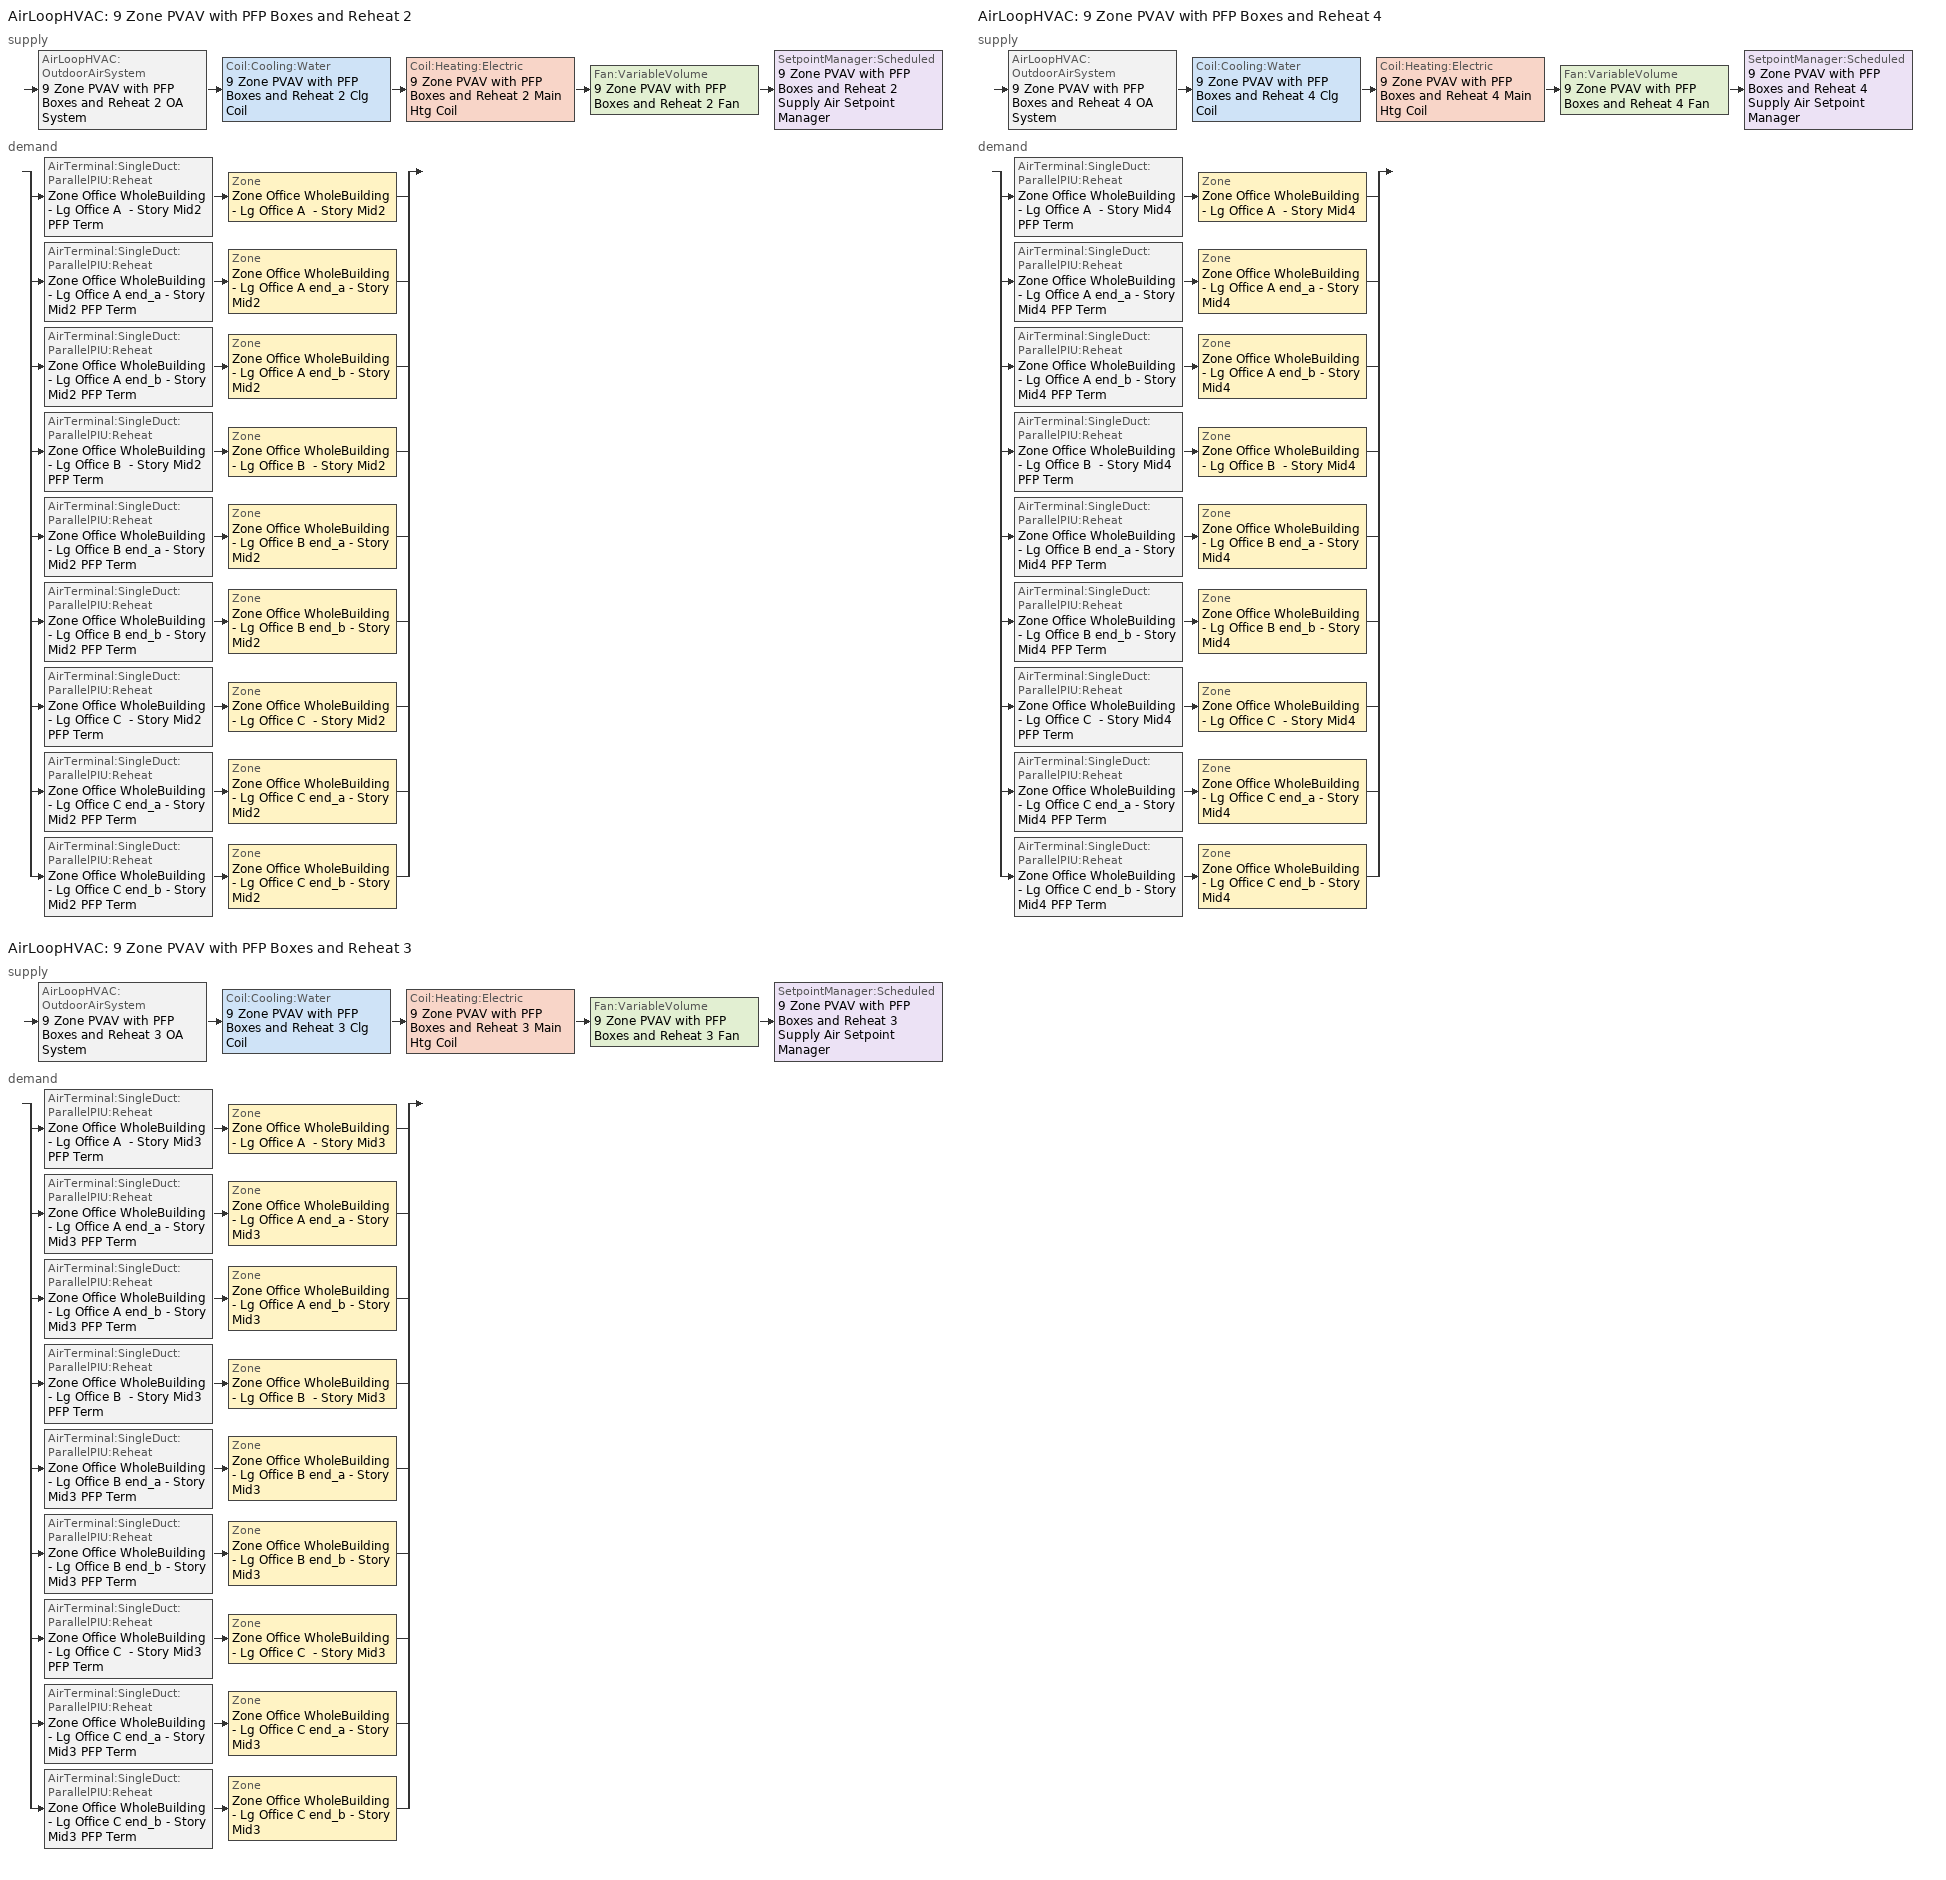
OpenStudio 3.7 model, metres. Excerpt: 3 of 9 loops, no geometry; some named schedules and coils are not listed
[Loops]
AirLoopHVAC '9 Zone PVAV with PFP Boxes and Reheat 2'
 supply: AirLoopHVAC:OutdoorAirSystem '9 Zone PVAV with PFP Boxes and Reheat 2 OA System' > Coil:Cooling:Water '9 Zone PVAV with PFP Boxes and Reheat 2 Clg Coil' > Coil:Heating:Electric '9 Zone PVAV with PFP Boxes and Reheat 2 Main Htg Coil' > Fan:VariableVolume '9 Zone PVAV with PFP Boxes and Reheat 2 Fan' > SetpointManager:Scheduled '9 Zone PVAV with PFP Boxes and Reheat 2 Supply Air Setpoint Manager'
 demand: split
  | AirTerminal:SingleDuct:ParallelPIU:Reheat 'Zone Office WholeBuilding - Lg Office A  - Story Mid2 PFP Term' > Zone 'Zone Office WholeBuilding - Lg Office A  - Story Mid2'
  | AirTerminal:SingleDuct:ParallelPIU:Reheat 'Zone Office WholeBuilding - Lg Office A end_a - Story Mid2 PFP Term' > Zone 'Zone Office WholeBuilding - Lg Office A end_a - Story Mid2'
  | AirTerminal:SingleDuct:ParallelPIU:Reheat 'Zone Office WholeBuilding - Lg Office A end_b - Story Mid2 PFP Term' > Zone 'Zone Office WholeBuilding - Lg Office A end_b - Story Mid2'
  | AirTerminal:SingleDuct:ParallelPIU:Reheat 'Zone Office WholeBuilding - Lg Office B  - Story Mid2 PFP Term' > Zone 'Zone Office WholeBuilding - Lg Office B  - Story Mid2'
  | AirTerminal:SingleDuct:ParallelPIU:Reheat 'Zone Office WholeBuilding - Lg Office B end_a - Story Mid2 PFP Term' > Zone 'Zone Office WholeBuilding - Lg Office B end_a - Story Mid2'
  | AirTerminal:SingleDuct:ParallelPIU:Reheat 'Zone Office WholeBuilding - Lg Office B end_b - Story Mid2 PFP Term' > Zone 'Zone Office WholeBuilding - Lg Office B end_b - Story Mid2'
  | AirTerminal:SingleDuct:ParallelPIU:Reheat 'Zone Office WholeBuilding - Lg Office C  - Story Mid2 PFP Term' > Zone 'Zone Office WholeBuilding - Lg Office C  - Story Mid2'
  | AirTerminal:SingleDuct:ParallelPIU:Reheat 'Zone Office WholeBuilding - Lg Office C end_a - Story Mid2 PFP Term' > Zone 'Zone Office WholeBuilding - Lg Office C end_a - Story Mid2'
  | AirTerminal:SingleDuct:ParallelPIU:Reheat 'Zone Office WholeBuilding - Lg Office C end_b - Story Mid2 PFP Term' > Zone 'Zone Office WholeBuilding - Lg Office C end_b - Story Mid2'
AirLoopHVAC '9 Zone PVAV with PFP Boxes and Reheat 3'
 supply: AirLoopHVAC:OutdoorAirSystem '9 Zone PVAV with PFP Boxes and Reheat 3 OA System' > Coil:Cooling:Water '9 Zone PVAV with PFP Boxes and Reheat 3 Clg Coil' > Coil:Heating:Electric '9 Zone PVAV with PFP Boxes and Reheat 3 Main Htg Coil' > Fan:VariableVolume '9 Zone PVAV with PFP Boxes and Reheat 3 Fan' > SetpointManager:Scheduled '9 Zone PVAV with PFP Boxes and Reheat 3 Supply Air Setpoint Manager'
 demand: split
  | AirTerminal:SingleDuct:ParallelPIU:Reheat 'Zone Office WholeBuilding - Lg Office A  - Story Mid3 PFP Term' > Zone 'Zone Office WholeBuilding - Lg Office A  - Story Mid3'
  | AirTerminal:SingleDuct:ParallelPIU:Reheat 'Zone Office WholeBuilding - Lg Office A end_a - Story Mid3 PFP Term' > Zone 'Zone Office WholeBuilding - Lg Office A end_a - Story Mid3'
  | AirTerminal:SingleDuct:ParallelPIU:Reheat 'Zone Office WholeBuilding - Lg Office A end_b - Story Mid3 PFP Term' > Zone 'Zone Office WholeBuilding - Lg Office A end_b - Story Mid3'
  | AirTerminal:SingleDuct:ParallelPIU:Reheat 'Zone Office WholeBuilding - Lg Office B  - Story Mid3 PFP Term' > Zone 'Zone Office WholeBuilding - Lg Office B  - Story Mid3'
  | AirTerminal:SingleDuct:ParallelPIU:Reheat 'Zone Office WholeBuilding - Lg Office B end_a - Story Mid3 PFP Term' > Zone 'Zone Office WholeBuilding - Lg Office B end_a - Story Mid3'
  | AirTerminal:SingleDuct:ParallelPIU:Reheat 'Zone Office WholeBuilding - Lg Office B end_b - Story Mid3 PFP Term' > Zone 'Zone Office WholeBuilding - Lg Office B end_b - Story Mid3'
  | AirTerminal:SingleDuct:ParallelPIU:Reheat 'Zone Office WholeBuilding - Lg Office C  - Story Mid3 PFP Term' > Zone 'Zone Office WholeBuilding - Lg Office C  - Story Mid3'
  | AirTerminal:SingleDuct:ParallelPIU:Reheat 'Zone Office WholeBuilding - Lg Office C end_a - Story Mid3 PFP Term' > Zone 'Zone Office WholeBuilding - Lg Office C end_a - Story Mid3'
  | AirTerminal:SingleDuct:ParallelPIU:Reheat 'Zone Office WholeBuilding - Lg Office C end_b - Story Mid3 PFP Term' > Zone 'Zone Office WholeBuilding - Lg Office C end_b - Story Mid3'
AirLoopHVAC '9 Zone PVAV with PFP Boxes and Reheat 4'
 supply: AirLoopHVAC:OutdoorAirSystem '9 Zone PVAV with PFP Boxes and Reheat 4 OA System' > Coil:Cooling:Water '9 Zone PVAV with PFP Boxes and Reheat 4 Clg Coil' > Coil:Heating:Electric '9 Zone PVAV with PFP Boxes and Reheat 4 Main Htg Coil' > Fan:VariableVolume '9 Zone PVAV with PFP Boxes and Reheat 4 Fan' > SetpointManager:Scheduled '9 Zone PVAV with PFP Boxes and Reheat 4 Supply Air Setpoint Manager'
 demand: split
  | AirTerminal:SingleDuct:ParallelPIU:Reheat 'Zone Office WholeBuilding - Lg Office A  - Story Mid4 PFP Term' > Zone 'Zone Office WholeBuilding - Lg Office A  - Story Mid4'
  | AirTerminal:SingleDuct:ParallelPIU:Reheat 'Zone Office WholeBuilding - Lg Office A end_a - Story Mid4 PFP Term' > Zone 'Zone Office WholeBuilding - Lg Office A end_a - Story Mid4'
  | AirTerminal:SingleDuct:ParallelPIU:Reheat 'Zone Office WholeBuilding - Lg Office A end_b - Story Mid4 PFP Term' > Zone 'Zone Office WholeBuilding - Lg Office A end_b - Story Mid4'
  | AirTerminal:SingleDuct:ParallelPIU:Reheat 'Zone Office WholeBuilding - Lg Office B  - Story Mid4 PFP Term' > Zone 'Zone Office WholeBuilding - Lg Office B  - Story Mid4'
  | AirTerminal:SingleDuct:ParallelPIU:Reheat 'Zone Office WholeBuilding - Lg Office B end_a - Story Mid4 PFP Term' > Zone 'Zone Office WholeBuilding - Lg Office B end_a - Story Mid4'
  | AirTerminal:SingleDuct:ParallelPIU:Reheat 'Zone Office WholeBuilding - Lg Office B end_b - Story Mid4 PFP Term' > Zone 'Zone Office WholeBuilding - Lg Office B end_b - Story Mid4'
  | AirTerminal:SingleDuct:ParallelPIU:Reheat 'Zone Office WholeBuilding - Lg Office C  - Story Mid4 PFP Term' > Zone 'Zone Office WholeBuilding - Lg Office C  - Story Mid4'
  | AirTerminal:SingleDuct:ParallelPIU:Reheat 'Zone Office WholeBuilding - Lg Office C end_a - Story Mid4 PFP Term' > Zone 'Zone Office WholeBuilding - Lg Office C end_a - Story Mid4'
  | AirTerminal:SingleDuct:ParallelPIU:Reheat 'Zone Office WholeBuilding - Lg Office C end_b - Story Mid4 PFP Term' > Zone 'Zone Office WholeBuilding - Lg Office C end_b - Story Mid4'
[Sizing:Zone] Zone Cooling Design Supply Air Temperature Input Method=SupplyAirTemperature; Zone Cooling Design Supply Air Temperature {C}=12.7778; Zone Cooling Design Supply Air Temperature Difference {deltaC}=11.11; Zone Heating Design Supply Air Temperature Input Method=SupplyAirTemperature; Zone Heating Design Supply Air Temperature {C}=40; Zone Heating Design Supply Air Temperature Difference {deltaC}=11.11; Zone Cooling Design Supply Air Humidity Ratio {kg-H2O/kg-air}=0.0085; Zone Heating Design Supply Air Humidity Ratio {kg-H2O/kg-air}=0.008; Cooling Design Air Flow Method=DesignDay; Heating Design Air Flow Method=DesignDay; Account for Dedicated Outdoor Air System=No; Dedicated Outdoor Air System Control Strategy=NeutralSupplyAir; Dedicated Outdoor Air Low Setpoint Temperature for Design {C}=autosize; Dedicated Outdoor Air High Setpoint Temperature for Design {C}=autosize; Zone Load Sizing Method=Sensible Load Only No Latent Load; Zone Latent Cooling Design Supply Air Humidity Ratio Input Method=HumidityRatioDifference; Zone Cooling Design Supply Air Humidity Ratio Difference {kgWater/kgDryAir}=0.005; Zone Latent Heating Design Supply Air Humidity Ratio Input Method=HumidityRatioDifference; Zone Humidification Design Supply Air Humidity Ratio Difference {kgWater/kgDryAir}=0.005
Zone Office WholeBuilding - Lg Office A end_a - Story Mid2; Zone Office WholeBuilding - Lg Office B end_a - Story Mid2; Zone Office WholeBuilding - Lg Office C end_a - Story Mid2; Zone Office WholeBuilding - Lg Office A  - Story Mid2; Zone Office WholeBuilding - Lg Office B  - Story Mid2; Zone Office WholeBuilding - Lg Office C  - Story Mid2; Zone Office WholeBuilding - Lg Office A end_b - Story Mid2; Zone Office WholeBuilding - Lg Office B end_b - Story Mid2; Zone Office WholeBuilding - Lg Office C end_b - Story Mid2; Zone Office WholeBuilding - Lg Office A end_a - Story Mid3; Zone Office WholeBuilding - Lg Office B end_a - Story Mid3; Zone Office WholeBuilding - Lg Office C end_a - Story Mid3; Zone Office WholeBuilding - Lg Office A  - Story Mid3; Zone Office WholeBuilding - Lg Office B  - Story Mid3; Zone Office WholeBuilding - Lg Office C  - Story Mid3; Zone Office WholeBuilding - Lg Office A end_b - Story Mid3; Zone Office WholeBuilding - Lg Office B end_b - Story Mid3; Zone Office WholeBuilding - Lg Office C end_b - Story Mid3; Zone Office WholeBuilding - Lg Office A end_a - Story Mid4; Zone Office WholeBuilding - Lg Office B end_a - Story Mid4; Zone Office WholeBuilding - Lg Office C end_a - Story Mid4; Zone Office WholeBuilding - Lg Office A  - Story Mid4; Zone Office WholeBuilding - Lg Office B  - Story Mid4; Zone Office WholeBuilding - Lg Office C  - Story Mid4; Zone Office WholeBuilding - Lg Office A end_b - Story Mid4; Zone Office WholeBuilding - Lg Office B end_b - Story Mid4; Zone Office WholeBuilding - Lg Office C end_b - Story Mid4
[Zone equipment]
Zone Office WholeBuilding - Lg Office A end_a - Story Mid2: Zone Office WholeBuilding - Lg Office A end_a - Story Mid2 PFP Term
Zone Office WholeBuilding - Lg Office B end_a - Story Mid2: Zone Office WholeBuilding - Lg Office B end_a - Story Mid2 PFP Term
Zone Office WholeBuilding - Lg Office C end_a - Story Mid2: Zone Office WholeBuilding - Lg Office C end_a - Story Mid2 PFP Term
Zone Office WholeBuilding - Lg Office A  - Story Mid2: Zone Office WholeBuilding - Lg Office A  - Story Mid2 PFP Term
Zone Office WholeBuilding - Lg Office B  - Story Mid2: Zone Office WholeBuilding - Lg Office B  - Story Mid2 PFP Term
Zone Office WholeBuilding - Lg Office C  - Story Mid2: Zone Office WholeBuilding - Lg Office C  - Story Mid2 PFP Term
Zone Office WholeBuilding - Lg Office A end_b - Story Mid2: Zone Office WholeBuilding - Lg Office A end_b - Story Mid2 PFP Term
Zone Office WholeBuilding - Lg Office B end_b - Story Mid2: Zone Office WholeBuilding - Lg Office B end_b - Story Mid2 PFP Term
Zone Office WholeBuilding - Lg Office C end_b - Story Mid2: Zone Office WholeBuilding - Lg Office C end_b - Story Mid2 PFP Term
Zone Office WholeBuilding - Lg Office A end_a - Story Mid3: Zone Office WholeBuilding - Lg Office A end_a - Story Mid3 PFP Term
Zone Office WholeBuilding - Lg Office B end_a - Story Mid3: Zone Office WholeBuilding - Lg Office B end_a - Story Mid3 PFP Term
Zone Office WholeBuilding - Lg Office C end_a - Story Mid3: Zone Office WholeBuilding - Lg Office C end_a - Story Mid3 PFP Term
Zone Office WholeBuilding - Lg Office A  - Story Mid3: Zone Office WholeBuilding - Lg Office A  - Story Mid3 PFP Term
Zone Office WholeBuilding - Lg Office B  - Story Mid3: Zone Office WholeBuilding - Lg Office B  - Story Mid3 PFP Term
Zone Office WholeBuilding - Lg Office C  - Story Mid3: Zone Office WholeBuilding - Lg Office C  - Story Mid3 PFP Term
Zone Office WholeBuilding - Lg Office A end_b - Story Mid3: Zone Office WholeBuilding - Lg Office A end_b - Story Mid3 PFP Term
Zone Office WholeBuilding - Lg Office B end_b - Story Mid3: Zone Office WholeBuilding - Lg Office B end_b - Story Mid3 PFP Term
Zone Office WholeBuilding - Lg Office C end_b - Story Mid3: Zone Office WholeBuilding - Lg Office C end_b - Story Mid3 PFP Term
Zone Office WholeBuilding - Lg Office A end_a - Story Mid4: Zone Office WholeBuilding - Lg Office A end_a - Story Mid4 PFP Term
Zone Office WholeBuilding - Lg Office B end_a - Story Mid4: Zone Office WholeBuilding - Lg Office B end_a - Story Mid4 PFP Term
Zone Office WholeBuilding - Lg Office C end_a - Story Mid4: Zone Office WholeBuilding - Lg Office C end_a - Story Mid4 PFP Term
Zone Office WholeBuilding - Lg Office A  - Story Mid4: Zone Office WholeBuilding - Lg Office A  - Story Mid4 PFP Term
Zone Office WholeBuilding - Lg Office B  - Story Mid4: Zone Office WholeBuilding - Lg Office B  - Story Mid4 PFP Term
Zone Office WholeBuilding - Lg Office C  - Story Mid4: Zone Office WholeBuilding - Lg Office C  - Story Mid4 PFP Term
Zone Office WholeBuilding - Lg Office A end_b - Story Mid4: Zone Office WholeBuilding - Lg Office A end_b - Story Mid4 PFP Term
Zone Office WholeBuilding - Lg Office B end_b - Story Mid4: Zone Office WholeBuilding - Lg Office B end_b - Story Mid4 PFP Term
Zone Office WholeBuilding - Lg Office C end_b - Story Mid4: Zone Office WholeBuilding - Lg Office C end_b - Story Mid4 PFP Term
[SetpointManager:Scheduled] Control Variable=Temperature; Schedule=Supply Air Temp - 55.0F
Name | Setpoint Node or NodeList
9 Zone PVAV with PFP Boxes and Reheat 2 Supply Air Setpoint Manager | 9 Zone PVAV with PFP Boxes and Reheat 2 Supply Outlet Node
9 Zone PVAV with PFP Boxes and Reheat 3 Supply Air Setpoint Manager | 9 Zone PVAV with PFP Boxes and Reheat 3 Supply Outlet Node
9 Zone PVAV with PFP Boxes and Reheat 4 Supply Air Setpoint Manager | 9 Zone PVAV with PFP Boxes and Reheat 4 Supply Outlet Node
[AirLoopHVAC] Design Return Air Flow Fraction of Supply Air Flow=1
Name | Availability Schedule | Design Supply Air Flow Rate {m3/s}
9 Zone PVAV with PFP Boxes and Reheat 2 | 9 Zone PVAV with PFP Boxes and Reheat 2_constant_night_fan_schedule | 12.3377
9 Zone PVAV with PFP Boxes and Reheat 3 | 9 Zone PVAV with PFP Boxes and Reheat 3_constant_night_fan_schedule | 12.3623
9 Zone PVAV with PFP Boxes and Reheat 4 | 9 Zone PVAV with PFP Boxes and Reheat 4_constant_night_fan_schedule | 12.3852
[Sizing:System] Type of Load to Size On=Sensible; Central Heating Maximum System Air Flow Ratio=0.3; Preheat Design Temperature {C}=7.22222; Preheat Design Humidity Ratio {kg-H2O/kg-Air}=0.008; Precool Design Temperature {C}=12.7778; Precool Design Humidity Ratio {kg-H2O/kg-Air}=0.008; Central Cooling Design Supply Air Temperature {C}=12.7778; Central Heating Design Supply Air Temperature {C}=12.7778; Sizing Option=Coincident; 100% Outdoor Air in Cooling=No; 100% Outdoor Air in Heating=No; Central Cooling Design Supply Air Humidity Ratio {kg-H2O/kg-Air}=0.0085; Central Heating Design Supply Air Humidity Ratio {kg-H2O/kg-Air}=0.008; Cooling Design Air Flow Method=DesignDay; Heating Design Air Flow Method=DesignDay; System Outdoor Air Method=ZoneSum; Zone Maximum Outdoor Air Fraction=1; Cooling Supply Air Flow Rate Per Floor Area {m3/s-m2}=0.00996765; Cooling Fraction of Autosized Cooling Supply Air Flow Rate=1; Cooling Supply Air Flow Rate Per Unit Cooling Capacity {m3/s-W}=3.94755e-05; Heating Supply Air Flow Rate Per Floor Area {m3/s-m2}=0.00996765; Heating Fraction of Autosized Heating Supply Air Flow Rate=1; Heating Fraction of Autosized Cooling Supply Air Flow Rate=1; Heating Supply Air Flow Rate Per Unit Heating Capacity {m3/s-W}=3.15882e-05; Cooling Design Capacity Method=CoolingDesignCapacity; Cooling Design Capacity Per Floor Area {W/m2}=234.7; Fraction of Autosized Cooling Design Capacity=1; Heating Design Capacity Method=HeatingDesignCapacity; Heating Design Capacity Per Floor Area {W/m2}=157; Fraction of Autosized Heating Design Capacity=1; Central Cooling Capacity Control Method=OnOff; Occupant Diversity=1
Name | Design Outdoor Air Flow Rate {m3/s} | Cooling Design Capacity {W} | Heating Design Capacity {W}
9 Zone PVAV with PFP Boxes and Reheat 2 | 12.3377 | 191017.7 | 66525.98
9 Zone PVAV with PFP Boxes and Reheat 3 | 12.3623 | 191366 | 66478.45
9 Zone PVAV with PFP Boxes and Reheat 4 | 12.3852 | 191683 | 66426.16
[Fan:VariableVolume] Availability Schedule=Always On Discrete; Fan Total Efficiency=0.6045; Pressure Rise {Pa}=1389.92; Fan Power Minimum Flow Rate Input Method=Fraction; Fan Power Minimum Flow Fraction=0.25; Fan Power Minimum Air Flow Rate {m3/s}=0; Motor Efficiency=0.93; Motor In Airstream Fraction=1; Fan Power Coefficient 1=0.04076; Fan Power Coefficient 2=0.0881; Fan Power Coefficient 3=-0.0729; Fan Power Coefficient 4=0.9437; Fan Power Coefficient 5=0
Name | Maximum Flow Rate {m3/s}
9 Zone PVAV with PFP Boxes and Reheat 2 Fan | 12.3377
9 Zone PVAV with PFP Boxes and Reheat 3 Fan | 12.3623
9 Zone PVAV with PFP Boxes and Reheat 4 Fan | 12.3852
[Coil:Heating:Electric] Availability Schedule=Always On Discrete; Efficiency=1
Name | Nominal Capacity {W}
9 Zone PVAV with PFP Boxes and Reheat 2 Main Htg Coil | 65358.4
Zone Office WholeBuilding - Lg Office A  - Story Mid2 Electric Reheat Coil | 56115.2
Zone Office WholeBuilding - Lg Office A end_a - Story Mid2 Electric Reheat Coil | 4040.68
Zone Office WholeBuilding - Lg Office A end_b - Story Mid2 Electric Reheat Coil | 3583.21
Zone Office WholeBuilding - Lg Office B  - Story Mid2 Electric Reheat Coil | 245626
Zone Office WholeBuilding - Lg Office B end_a - Story Mid2 Electric Reheat Coil | 27382
Zone Office WholeBuilding - Lg Office B end_b - Story Mid2 Electric Reheat Coil | 24858.8
Zone Office WholeBuilding - Lg Office C  - Story Mid2 Electric Reheat Coil | 37830.9
Zone Office WholeBuilding - Lg Office C end_a - Story Mid2 Electric Reheat Coil | 3629.37
Zone Office WholeBuilding - Lg Office C end_b - Story Mid2 Electric Reheat Coil | 3171.41
9 Zone PVAV with PFP Boxes and Reheat 3 Main Htg Coil | 65275.4
Zone Office WholeBuilding - Lg Office A  - Story Mid3 Electric Reheat Coil | 55981.3
Zone Office WholeBuilding - Lg Office A end_a - Story Mid3 Electric Reheat Coil | 4038.34
Zone Office WholeBuilding - Lg Office A end_b - Story Mid3 Electric Reheat Coil | 3586.38
Zone Office WholeBuilding - Lg Office B  - Story Mid3 Electric Reheat Coil | 245619
Zone Office WholeBuilding - Lg Office B end_a - Story Mid3 Electric Reheat Coil | 27374
Zone Office WholeBuilding - Lg Office B end_b - Story Mid3 Electric Reheat Coil | 24876.9
Zone Office WholeBuilding - Lg Office C  - Story Mid3 Electric Reheat Coil | 38083.7
Zone Office WholeBuilding - Lg Office C end_a - Story Mid3 Electric Reheat Coil | 3638.33
Zone Office WholeBuilding - Lg Office C end_b - Story Mid3 Electric Reheat Coil | 3184.64
9 Zone PVAV with PFP Boxes and Reheat 4 Main Htg Coil | 65200.8
Zone Office WholeBuilding - Lg Office A  - Story Mid4 Electric Reheat Coil | 55883.6
Zone Office WholeBuilding - Lg Office A end_a - Story Mid4 Electric Reheat Coil | 4037.94
Zone Office WholeBuilding - Lg Office A end_b - Story Mid4 Electric Reheat Coil | 3590.58
Zone Office WholeBuilding - Lg Office B  - Story Mid4 Electric Reheat Coil | 245612
Zone Office WholeBuilding - Lg Office B end_a - Story Mid4 Electric Reheat Coil | 27375.6
Zone Office WholeBuilding - Lg Office B end_b - Story Mid4 Electric Reheat Coil | 24898.6
Zone Office WholeBuilding - Lg Office C  - Story Mid4 Electric Reheat Coil | 38307.4
Zone Office WholeBuilding - Lg Office C end_a - Story Mid4 Electric Reheat Coil | 3647.26
Zone Office WholeBuilding - Lg Office C end_b - Story Mid4 Electric Reheat Coil | 3196.94
[Controller:OutdoorAir] Economizer Control Type=NoEconomizer; Economizer Control Action Type=ModulateFlow; Economizer Maximum Limit Dry-Bulb Temperature {C}=12.7778; Economizer Maximum Limit Enthalpy {J/kg}=64000; Lockout Type=LockoutWithHeating; Minimum Limit Type=FixedMinimum; High Humidity Control=No; Heat Recovery Bypass Control Type=BypassWhenWithinEconomizerLimits; Economizer Operation Staging=InterlockedWithMechanicalCooling
Name | Minimum Outdoor Air Flow Rate {m3/s} | Maximum Outdoor Air Flow Rate {m3/s} | Minimum Outdoor Air Schedule | Controller Mechanical Ventilation
9 Zone PVAV with PFP Boxes and Reheat 2 OA Controller | 2.83431 | 12.3377 | 9 Zone PVAV with PFP Boxes and Reheat 2_night_ventcycle_schedule | 9 Zone PVAV with PFP Boxes and Reheat 2 Vent Controller
9 Zone PVAV with PFP Boxes and Reheat 3 OA Controller | 2.83558 | 12.3623 | 9 Zone PVAV with PFP Boxes and Reheat 3_night_ventcycle_schedule | 9 Zone PVAV with PFP Boxes and Reheat 3 Vent Controller
9 Zone PVAV with PFP Boxes and Reheat 4 OA Controller | 2.83663 | 12.3852 | 9 Zone PVAV with PFP Boxes and Reheat 4_night_ventcycle_schedule | 9 Zone PVAV with PFP Boxes and Reheat 4 Vent Controller
[Controller:MechanicalVentilation] Availability Schedule=Always On Discrete; System Outdoor Air Method=ZoneSum
9 Zone PVAV with PFP Boxes and Reheat 2 Vent Controller; 9 Zone PVAV with PFP Boxes and Reheat 3 Vent Controller; 9 Zone PVAV with PFP Boxes and Reheat 4 Vent Controller
[AirLoopHVAC:OutdoorAirSystem]
Name | Controller
9 Zone PVAV with PFP Boxes and Reheat 2 OA System | 9 Zone PVAV with PFP Boxes and Reheat 2 OA Controller
9 Zone PVAV with PFP Boxes and Reheat 3 OA System | 9 Zone PVAV with PFP Boxes and Reheat 3 OA Controller
9 Zone PVAV with PFP Boxes and Reheat 4 OA System | 9 Zone PVAV with PFP Boxes and Reheat 4 OA Controller
[Fan:ConstantVolume] Fan Total Efficiency=0.4675; Pressure Rise {Pa}=0; Motor Efficiency=0.85; Motor In Airstream Fraction=1
Name | Availability Schedule | Maximum Flow Rate {m3/s}
Zone Office WholeBuilding - Lg Office A  - Story Mid2 PFP Term Fan | 9 Zone PVAV with PFP Boxes and Reheat 2_constant_night_fan_schedule | 2.16592
Zone Office WholeBuilding - Lg Office A end_a - Story Mid2 PFP Term Fan | 9 Zone PVAV with PFP Boxes and Reheat 2_constant_night_fan_schedule | 0.163946
Zone Office WholeBuilding - Lg Office A end_b - Story Mid2 PFP Term Fan | 9 Zone PVAV with PFP Boxes and Reheat 2_constant_night_fan_schedule | 0.143575
Zone Office WholeBuilding - Lg Office B  - Story Mid2 PFP Term Fan | 9 Zone PVAV with PFP Boxes and Reheat 2_constant_night_fan_schedule | 7.68691
Zone Office WholeBuilding - Lg Office B end_a - Story Mid2 PFP Term Fan | 9 Zone PVAV with PFP Boxes and Reheat 2_constant_night_fan_schedule | 1.06909
Zone Office WholeBuilding - Lg Office B end_b - Story Mid2 PFP Term Fan | 9 Zone PVAV with PFP Boxes and Reheat 2_constant_night_fan_schedule | 0.956483
Zone Office WholeBuilding - Lg Office C  - Story Mid2 PFP Term Fan | 9 Zone PVAV with PFP Boxes and Reheat 2_constant_night_fan_schedule | 1.34738
Zone Office WholeBuilding - Lg Office C end_a - Story Mid2 PFP Term Fan | 9 Zone PVAV with PFP Boxes and Reheat 2_constant_night_fan_schedule | 0.145631
Zone Office WholeBuilding - Lg Office C end_b - Story Mid2 PFP Term Fan | 9 Zone PVAV with PFP Boxes and Reheat 2_constant_night_fan_schedule | 0.125226
Zone Office WholeBuilding - Lg Office A  - Story Mid3 PFP Term Fan | 9 Zone PVAV with PFP Boxes and Reheat 3_constant_night_fan_schedule | 2.15992
Zone Office WholeBuilding - Lg Office A end_a - Story Mid3 PFP Term Fan | 9 Zone PVAV with PFP Boxes and Reheat 3_constant_night_fan_schedule | 0.16384
Zone Office WholeBuilding - Lg Office A end_b - Story Mid3 PFP Term Fan | 9 Zone PVAV with PFP Boxes and Reheat 3_constant_night_fan_schedule | 0.143714
Zone Office WholeBuilding - Lg Office B  - Story Mid3 PFP Term Fan | 9 Zone PVAV with PFP Boxes and Reheat 3_constant_night_fan_schedule | 7.68659
Zone Office WholeBuilding - Lg Office B end_a - Story Mid3 PFP Term Fan | 9 Zone PVAV with PFP Boxes and Reheat 3_constant_night_fan_schedule | 1.06873
Zone Office WholeBuilding - Lg Office B end_b - Story Mid3 PFP Term Fan | 9 Zone PVAV with PFP Boxes and Reheat 3_constant_night_fan_schedule | 0.957285
Zone Office WholeBuilding - Lg Office C  - Story Mid3 PFP Term Fan | 9 Zone PVAV with PFP Boxes and Reheat 3_constant_night_fan_schedule | 1.35873
Zone Office WholeBuilding - Lg Office C end_a - Story Mid3 PFP Term Fan | 9 Zone PVAV with PFP Boxes and Reheat 3_constant_night_fan_schedule | 0.146028
Zone Office WholeBuilding - Lg Office C end_b - Story Mid3 PFP Term Fan | 9 Zone PVAV with PFP Boxes and Reheat 3_constant_night_fan_schedule | 0.125814
Zone Office WholeBuilding - Lg Office A  - Story Mid4 PFP Term Fan | 9 Zone PVAV with PFP Boxes and Reheat 4_constant_night_fan_schedule | 2.15555
Zone Office WholeBuilding - Lg Office A end_a - Story Mid4 PFP Term Fan | 9 Zone PVAV with PFP Boxes and Reheat 4_constant_night_fan_schedule | 0.16382
Zone Office WholeBuilding - Lg Office A end_b - Story Mid4 PFP Term Fan | 9 Zone PVAV with PFP Boxes and Reheat 4_constant_night_fan_schedule | 0.1439
Zone Office WholeBuilding - Lg Office B  - Story Mid4 PFP Term Fan | 9 Zone PVAV with PFP Boxes and Reheat 4_constant_night_fan_schedule | 7.68624
Zone Office WholeBuilding - Lg Office B end_a - Story Mid4 PFP Term Fan | 9 Zone PVAV with PFP Boxes and Reheat 4_constant_night_fan_schedule | 1.06879
Zone Office WholeBuilding - Lg Office B end_b - Story Mid4 PFP Term Fan | 9 Zone PVAV with PFP Boxes and Reheat 4_constant_night_fan_schedule | 0.958247
Zone Office WholeBuilding - Lg Office C  - Story Mid4 PFP Term Fan | 9 Zone PVAV with PFP Boxes and Reheat 4_constant_night_fan_schedule | 1.36878
Zone Office WholeBuilding - Lg Office C end_a - Story Mid4 PFP Term Fan | 9 Zone PVAV with PFP Boxes and Reheat 4_constant_night_fan_schedule | 0.146424
Zone Office WholeBuilding - Lg Office C end_b - Story Mid4 PFP Term Fan | 9 Zone PVAV with PFP Boxes and Reheat 4_constant_night_fan_schedule | 0.12636
[AirTerminal:SingleDuct:ParallelPIU:Reheat] Availability Schedule=Always On Discrete; Maximum Hot Water or Steam Flow Rate {m3/s}=Autosize; Minimum Hot Water or Steam Flow Rate {m3/s}=0; Convergence Tolerance=0.001
Name | Maximum Primary Air Flow Rate {m3/s} | Maximum Secondary Air Flow Rate {m3/s} | Minimum Primary Air Flow Fraction | Fan On Flow Fraction | Fan | Reheat Coil
Zone Office WholeBuilding - Lg Office A  - Story Mid2 PFP Term | 2.16592 | 2.16592 | 0.101834 | 0.101834 | Zone Office WholeBuilding - Lg Office A  - Story Mid2 PFP Term Fan | Zone Office WholeBuilding - Lg Office A  - Story Mid2 Electric Reheat Coil
Zone Office WholeBuilding - Lg Office A end_a - Story Mid2 PFP Term | 0.163946 | 0.163946 | 0.0647701 | 0.0647701 | Zone Office WholeBuilding - Lg Office A end_a - Story Mid2 PFP Term Fan | Zone Office WholeBuilding - Lg Office A end_a - Story Mid2 Electric Reheat Coil
Zone Office WholeBuilding - Lg Office A end_b - Story Mid2 PFP Term | 0.143575 | 0.143575 | 0.0739599 | 0.0739599 | Zone Office WholeBuilding - Lg Office A end_b - Story Mid2 PFP Term Fan | Zone Office WholeBuilding - Lg Office A end_b - Story Mid2 Electric Reheat Coil
Zone Office WholeBuilding - Lg Office B  - Story Mid2 PFP Term | 7.68691 | 7.68691 | 0.269302 | 0.269302 | Zone Office WholeBuilding - Lg Office B  - Story Mid2 PFP Term Fan | Zone Office WholeBuilding - Lg Office B  - Story Mid2 Electric Reheat Coil
Zone Office WholeBuilding - Lg Office B end_a - Story Mid2 PFP Term | 1.06909 | 1.06909 | 0.0932218 | 0.0932218 | Zone Office WholeBuilding - Lg Office B end_a - Story Mid2 PFP Term Fan | Zone Office WholeBuilding - Lg Office B end_a - Story Mid2 Electric Reheat Coil
Zone Office WholeBuilding - Lg Office B end_b - Story Mid2 PFP Term | 0.956483 | 0.956483 | 0.104197 | 0.104197 | Zone Office WholeBuilding - Lg Office B end_b - Story Mid2 PFP Term Fan | Zone Office WholeBuilding - Lg Office B end_b - Story Mid2 Electric Reheat Coil
Zone Office WholeBuilding - Lg Office C  - Story Mid2 PFP Term | 1.34738 | 1.34738 | 0.163698 | 0.163698 | Zone Office WholeBuilding - Lg Office C  - Story Mid2 PFP Term Fan | Zone Office WholeBuilding - Lg Office C  - Story Mid2 Electric Reheat Coil
Zone Office WholeBuilding - Lg Office C end_a - Story Mid2 PFP Term | 0.145631 | 0.145631 | 0.0729158 | 0.0729158 | Zone Office WholeBuilding - Lg Office C end_a - Story Mid2 PFP Term Fan | Zone Office WholeBuilding - Lg Office C end_a - Story Mid2 Electric Reheat Coil
Zone Office WholeBuilding - Lg Office C end_b - Story Mid2 PFP Term | 0.125226 | 0.125226 | 0.0847976 | 0.0847976 | Zone Office WholeBuilding - Lg Office C end_b - Story Mid2 PFP Term Fan | Zone Office WholeBuilding - Lg Office C end_b - Story Mid2 Electric Reheat Coil
Zone Office WholeBuilding - Lg Office A  - Story Mid3 PFP Term | 2.15992 | 2.15992 | 0.102116 | 0.102116 | Zone Office WholeBuilding - Lg Office A  - Story Mid3 PFP Term Fan | Zone Office WholeBuilding - Lg Office A  - Story Mid3 Electric Reheat Coil
Zone Office WholeBuilding - Lg Office A end_a - Story Mid3 PFP Term | 0.16384 | 0.16384 | 0.0648122 | 0.0648122 | Zone Office WholeBuilding - Lg Office A end_a - Story Mid3 PFP Term Fan | Zone Office WholeBuilding - Lg Office A end_a - Story Mid3 Electric Reheat Coil
Zone Office WholeBuilding - Lg Office A end_b - Story Mid3 PFP Term | 0.143714 | 0.143714 | 0.0738884 | 0.0738884 | Zone Office WholeBuilding - Lg Office A end_b - Story Mid3 PFP Term Fan | Zone Office WholeBuilding - Lg Office A end_b - Story Mid3 Electric Reheat Coil
Zone Office WholeBuilding - Lg Office B  - Story Mid3 PFP Term | 7.68659 | 7.68659 | 0.269313 | 0.269313 | Zone Office WholeBuilding - Lg Office B  - Story Mid3 PFP Term Fan | Zone Office WholeBuilding - Lg Office B  - Story Mid3 Electric Reheat Coil
Zone Office WholeBuilding - Lg Office B end_a - Story Mid3 PFP Term | 1.06873 | 1.06873 | 0.0932538 | 0.0932538 | Zone Office WholeBuilding - Lg Office B end_a - Story Mid3 PFP Term Fan | Zone Office WholeBuilding - Lg Office B end_a - Story Mid3 Electric Reheat Coil
Zone Office WholeBuilding - Lg Office B end_b - Story Mid3 PFP Term | 0.957285 | 0.957285 | 0.10411 | 0.10411 | Zone Office WholeBuilding - Lg Office B end_b - Story Mid3 PFP Term Fan | Zone Office WholeBuilding - Lg Office B end_b - Story Mid3 Electric Reheat Coil
Zone Office WholeBuilding - Lg Office C  - Story Mid3 PFP Term | 1.35873 | 1.35873 | 0.16233 | 0.16233 | Zone Office WholeBuilding - Lg Office C  - Story Mid3 PFP Term Fan | Zone Office WholeBuilding - Lg Office C  - Story Mid3 Electric Reheat Coil
Zone Office WholeBuilding - Lg Office C end_a - Story Mid3 PFP Term | 0.146028 | 0.146028 | 0.0727176 | 0.0727176 | Zone Office WholeBuilding - Lg Office C end_a - Story Mid3 PFP Term Fan | Zone Office WholeBuilding - Lg Office C end_a - Story Mid3 Electric Reheat Coil
Zone Office WholeBuilding - Lg Office C end_b - Story Mid3 PFP Term | 0.125814 | 0.125814 | 0.084401 | 0.084401 | Zone Office WholeBuilding - Lg Office C end_b - Story Mid3 PFP Term Fan | Zone Office WholeBuilding - Lg Office C end_b - Story Mid3 Electric Reheat Coil
Zone Office WholeBuilding - Lg Office A  - Story Mid4 PFP Term | 2.15555 | 2.15555 | 0.102324 | 0.102324 | Zone Office WholeBuilding - Lg Office A  - Story Mid4 PFP Term Fan | Zone Office WholeBuilding - Lg Office A  - Story Mid4 Electric Reheat Coil
Zone Office WholeBuilding - Lg Office A end_a - Story Mid4 PFP Term | 0.16382 | 0.16382 | 0.06482 | 0.06482 | Zone Office WholeBuilding - Lg Office A end_a - Story Mid4 PFP Term Fan | Zone Office WholeBuilding - Lg Office A end_a - Story Mid4 Electric Reheat Coil
Zone Office WholeBuilding - Lg Office A end_b - Story Mid4 PFP Term | 0.1439 | 0.1439 | 0.0737932 | 0.0737932 | Zone Office WholeBuilding - Lg Office A end_b - Story Mid4 PFP Term Fan | Zone Office WholeBuilding - Lg Office A end_b - Story Mid4 Electric Reheat Coil
Zone Office WholeBuilding - Lg Office B  - Story Mid4 PFP Term | 7.68624 | 7.68624 | 0.269325 | 0.269325 | Zone Office WholeBuilding - Lg Office B  - Story Mid4 PFP Term Fan | Zone Office WholeBuilding - Lg Office B  - Story Mid4 Electric Reheat Coil
Zone Office WholeBuilding - Lg Office B end_a - Story Mid4 PFP Term | 1.06879 | 1.06879 | 0.0932482 | 0.0932482 | Zone Office WholeBuilding - Lg Office B end_a - Story Mid4 PFP Term Fan | Zone Office WholeBuilding - Lg Office B end_a - Story Mid4 Electric Reheat Coil
Zone Office WholeBuilding - Lg Office B end_b - Story Mid4 PFP Term | 0.958247 | 0.958247 | 0.104005 | 0.104005 | Zone Office WholeBuilding - Lg Office B end_b - Story Mid4 PFP Term Fan | Zone Office WholeBuilding - Lg Office B end_b - Story Mid4 Electric Reheat Coil
Zone Office WholeBuilding - Lg Office C  - Story Mid4 PFP Term | 1.36878 | 1.36878 | 0.161139 | 0.161139 | Zone Office WholeBuilding - Lg Office C  - Story Mid4 PFP Term Fan | Zone Office WholeBuilding - Lg Office C  - Story Mid4 Electric Reheat Coil
Zone Office WholeBuilding - Lg Office C end_a - Story Mid4 PFP Term | 0.146424 | 0.146424 | 0.0725208 | 0.0725208 | Zone Office WholeBuilding - Lg Office C end_a - Story Mid4 PFP Term Fan | Zone Office WholeBuilding - Lg Office C end_a - Story Mid4 Electric Reheat Coil
Zone Office WholeBuilding - Lg Office C end_b - Story Mid4 PFP Term | 0.12636 | 0.12636 | 0.084036 | 0.084036 | Zone Office WholeBuilding - Lg Office C end_b - Story Mid4 PFP Term Fan | Zone Office WholeBuilding - Lg Office C end_b - Story Mid4 Electric Reheat Coil
[EnergyManagementSystem:Actuator] Actuated Component Type=Schedule:Year; Actuated Component Control Type=Schedule Value
Name | Actuated Component
SYS9ZonePVAVwithPFPBoxesandReheat1ClgSch0; SYS9ZonePVAVwithPFPBoxesandReheat2ClgSch0; SYS9ZonePVAVwithPFPBoxesandReheat3ClgSch0; SYS9ZonePVAVwithPFPBoxesandReheat4ClgSch0; SYS9ZonePVAVwithPFPBoxesandReheat5ClgSch0 | OfficeLarge CLGSETP_SCH_NO_SETBACK
SYS9ZonePVAVwithPFPBoxesandReheat2HtgSch0; SYS9ZonePVAVwithPFPBoxesandReheat3HtgSch0; SYS9ZonePVAVwithPFPBoxesandReheat4HtgSch0; SYS9ZonePVAVwithPFPBoxesandReheat5HtgSch0 | OfficeLarge HTGSETP_SCH_YES_OPTIMUM
[EnergyManagementSystem:Program]
SYS9ZonePVAVwithPFPBoxesandReheatOptimumStartProg0: IF DaylightSavings==0 && DayOfWeek>1 && Hour==5 && OAT<23.9 && OAT>1.7; SET SYS9ZonePVAVwithPFPBoxesandReheatClgSch0 = 29.4; SET SYS9ZonePVAVwithPFPBoxesandReheatHtgSch0 = 15.6; ELSEIF DaylightSavings==0 && DayOfWeek==1 && Hour==7 && OAT<23.9 && OAT>1.7; SET SYS9ZonePVAVwithPFPBoxesandReheatClgSch0 = 29.4; SET SYS9ZonePVAVwithPFPBoxesandReheatHtgSch0 = 15.6; ELSEIF DaylightSavings==1 && DayOfWeek>1 && Hour==4 && OAT<23.9 && OAT>1.7; SET SYS9ZonePVAVwithPFPBoxesandReheatClgSch0 = 29.4; SET SYS9ZonePVAVwithPFPBoxesandReheatHtgSch0 = 15.6; ELSEIF DaylightSavings==1 && DayOfWeek==1 && Hour==6 && OAT<23.9 && OAT>1.7; SET SYS9ZonePVAVwithPFPBoxesandReheatClgSch0 = 29.4; SET SYS9ZonePVAVwithPFPBoxesandReheatHtgSch0 = 15.6; ELSE; SET SYS9ZonePVAVwithPFPBoxesandReheatClgSch0 = NULL; SET SYS9ZonePVAVwithPFPBoxesandReheatHtgSch0 = NULL; ENDIF
SYS9ZonePVAVwithPFPBoxesandReheat1OptimumStartProg0: IF DaylightSavings==0 && DayOfWeek>1 && Hour==5 && OAT_1<23.9 && OAT_1>1.7; SET SYS9ZonePVAVwithPFPBoxesandReheat1ClgSch0 = 29.4; SET SYS9ZonePVAVwithPFPBoxesandReheat1HtgSch0 = 15.6; ELSEIF DaylightSavings==0 && DayOfWeek==1 && Hour==7 && OAT_1<23.9 && OAT_1>1.7; SET SYS9ZonePVAVwithPFPBoxesandReheat1ClgSch0 = 29.4; SET SYS9ZonePVAVwithPFPBoxesandReheat1HtgSch0 = 15.6; ELSEIF DaylightSavings==1 && DayOfWeek>1 && Hour==4 && OAT_1<23.9 && OAT_1>1.7; SET SYS9ZonePVAVwithPFPBoxesandReheat1ClgSch0 = 29.4; SET SYS9ZonePVAVwithPFPBoxesandReheat1HtgSch0 = 15.6; ELSEIF DaylightSavings==1 && DayOfWeek==1 && Hour==6 && OAT_1<23.9 && OAT_1>1.7; SET SYS9ZonePVAVwithPFPBoxesandReheat1ClgSch0 = 29.4; SET SYS9ZonePVAVwithPFPBoxesandReheat1HtgSch0 = 15.6; ELSE; SET SYS9ZonePVAVwithPFPBoxesandReheat1ClgSch0 = NULL; SET SYS9ZonePVAVwithPFPBoxesandReheat1HtgSch0 = NULL; ENDIF
SYS9ZonePVAVwithPFPBoxesandReheat2OptimumStartProg0: IF DaylightSavings==0 && DayOfWeek>1 && Hour==5 && OAT_2<23.9 && OAT_2>1.7; SET SYS9ZonePVAVwithPFPBoxesandReheat2ClgSch0 = 29.4; SET SYS9ZonePVAVwithPFPBoxesandReheat2HtgSch0 = 15.6; ELSEIF DaylightSavings==0 && DayOfWeek==1 && Hour==7 && OAT_2<23.9 && OAT_2>1.7; SET SYS9ZonePVAVwithPFPBoxesandReheat2ClgSch0 = 29.4; SET SYS9ZonePVAVwithPFPBoxesandReheat2HtgSch0 = 15.6; ELSEIF DaylightSavings==1 && DayOfWeek>1 && Hour==4 && OAT_2<23.9 && OAT_2>1.7; SET SYS9ZonePVAVwithPFPBoxesandReheat2ClgSch0 = 29.4; SET SYS9ZonePVAVwithPFPBoxesandReheat2HtgSch0 = 15.6; ELSEIF DaylightSavings==1 && DayOfWeek==1 && Hour==6 && OAT_2<23.9 && OAT_2>1.7; SET SYS9ZonePVAVwithPFPBoxesandReheat2ClgSch0 = 29.4; SET SYS9ZonePVAVwithPFPBoxesandReheat2HtgSch0 = 15.6; ELSE; SET SYS9ZonePVAVwithPFPBoxesandReheat2ClgSch0 = NULL; SET SYS9ZonePVAVwithPFPBoxesandReheat2HtgSch0 = NULL; ENDIF
SYS9ZonePVAVwithPFPBoxesandReheat3OptimumStartProg0: IF DaylightSavings==0 && DayOfWeek>1 && Hour==5 && OAT_3<23.9 && OAT_3>1.7; SET SYS9ZonePVAVwithPFPBoxesandReheat3ClgSch0 = 29.4; SET SYS9ZonePVAVwithPFPBoxesandReheat3HtgSch0 = 15.6; ELSEIF DaylightSavings==0 && DayOfWeek==1 && Hour==7 && OAT_3<23.9 && OAT_3>1.7; SET SYS9ZonePVAVwithPFPBoxesandReheat3ClgSch0 = 29.4; SET SYS9ZonePVAVwithPFPBoxesandReheat3HtgSch0 = 15.6; ELSEIF DaylightSavings==1 && DayOfWeek>1 && Hour==4 && OAT_3<23.9 && OAT_3>1.7; SET SYS9ZonePVAVwithPFPBoxesandReheat3ClgSch0 = 29.4; SET SYS9ZonePVAVwithPFPBoxesandReheat3HtgSch0 = 15.6; ELSEIF DaylightSavings==1 && DayOfWeek==1 && Hour==6 && OAT_3<23.9 && OAT_3>1.7; SET SYS9ZonePVAVwithPFPBoxesandReheat3ClgSch0 = 29.4; SET SYS9ZonePVAVwithPFPBoxesandReheat3HtgSch0 = 15.6; ELSE; SET SYS9ZonePVAVwithPFPBoxesandReheat3ClgSch0 = NULL; SET SYS9ZonePVAVwithPFPBoxesandReheat3HtgSch0 = NULL; ENDIF
SYS9ZonePVAVwithPFPBoxesandReheat4OptimumStartProg0: IF DaylightSavings==0 && DayOfWeek>1 && Hour==5 && OAT_4<23.9 && OAT_4>1.7; SET SYS9ZonePVAVwithPFPBoxesandReheat4ClgSch0 = 29.4; SET SYS9ZonePVAVwithPFPBoxesandReheat4HtgSch0 = 15.6; ELSEIF DaylightSavings==0 && DayOfWeek==1 && Hour==7 && OAT_4<23.9 && OAT_4>1.7; SET SYS9ZonePVAVwithPFPBoxesandReheat4ClgSch0 = 29.4; SET SYS9ZonePVAVwithPFPBoxesandReheat4HtgSch0 = 15.6; ELSEIF DaylightSavings==1 && DayOfWeek>1 && Hour==4 && OAT_4<23.9 && OAT_4>1.7; SET SYS9ZonePVAVwithPFPBoxesandReheat4ClgSch0 = 29.4; SET SYS9ZonePVAVwithPFPBoxesandReheat4HtgSch0 = 15.6; ELSEIF DaylightSavings==1 && DayOfWeek==1 && Hour==6 && OAT_4<23.9 && OAT_4>1.7; SET SYS9ZonePVAVwithPFPBoxesandReheat4ClgSch0 = 29.4; SET SYS9ZonePVAVwithPFPBoxesandReheat4HtgSch0 = 15.6; ELSE; SET SYS9ZonePVAVwithPFPBoxesandReheat4ClgSch0 = NULL; SET SYS9ZonePVAVwithPFPBoxesandReheat4HtgSch0 = NULL; ENDIF
SYS9ZonePVAVwithPFPBoxesandReheat5OptimumStartProg0: IF DaylightSavings==0 && DayOfWeek>1 && Hour==5 && OAT_5<23.9 && OAT_5>1.7; SET SYS9ZonePVAVwithPFPBoxesandReheat5ClgSch0 = 29.4; SET SYS9ZonePVAVwithPFPBoxesandReheat5HtgSch0 = 15.6; ELSEIF DaylightSavings==0 && DayOfWeek==1 && Hour==7 && OAT_5<23.9 && OAT_5>1.7; SET SYS9ZonePVAVwithPFPBoxesandReheat5ClgSch0 = 29.4; SET SYS9ZonePVAVwithPFPBoxesandReheat5HtgSch0 = 15.6; ELSEIF DaylightSavings==1 && DayOfWeek>1 && Hour==4 && OAT_5<23.9 && OAT_5>1.7; SET SYS9ZonePVAVwithPFPBoxesandReheat5ClgSch0 = 29.4; SET SYS9ZonePVAVwithPFPBoxesandReheat5HtgSch0 = 15.6; ELSEIF DaylightSavings==1 && DayOfWeek==1 && Hour==6 && OAT_5<23.9 && OAT_5>1.7; SET SYS9ZonePVAVwithPFPBoxesandReheat5ClgSch0 = 29.4; SET SYS9ZonePVAVwithPFPBoxesandReheat5HtgSch0 = 15.6; ELSE; SET SYS9ZonePVAVwithPFPBoxesandReheat5ClgSch0 = NULL; SET SYS9ZonePVAVwithPFPBoxesandReheat5HtgSch0 = NULL; ENDIF
[EnergyManagementSystem:ProgramCallingManager]
SYS9ZonePVAVwithPFPBoxesandReheatOptimumStartCallingManager0: BeginTimestepBeforePredictor; SYS9ZonePVAVwithPFPBoxesandReheatOptimumStartProg0
SYS9ZonePVAVwithPFPBoxesandReheat1OptimumStartCallingManager0: BeginTimestepBeforePredictor; SYS9ZonePVAVwithPFPBoxesandReheat1OptimumStartProg0
SYS9ZonePVAVwithPFPBoxesandReheat2OptimumStartCallingManager0: BeginTimestepBeforePredictor; SYS9ZonePVAVwithPFPBoxesandReheat2OptimumStartProg0
SYS9ZonePVAVwithPFPBoxesandReheat3OptimumStartCallingManager0: BeginTimestepBeforePredictor; SYS9ZonePVAVwithPFPBoxesandReheat3OptimumStartProg0
SYS9ZonePVAVwithPFPBoxesandReheat4OptimumStartCallingManager0: BeginTimestepBeforePredictor; SYS9ZonePVAVwithPFPBoxesandReheat4OptimumStartProg0
SYS9ZonePVAVwithPFPBoxesandReheat5OptimumStartCallingManager0: BeginTimestepBeforePredictor; SYS9ZonePVAVwithPFPBoxesandReheat5OptimumStartProg0
[Schedule:Ruleset]
Name | Default Day Schedule | Summer Design Day Schedule | Winter Design Day Schedule
OfficeLarge CLGSETP_SCH_NO_SETBACK | OfficeLarge CLGSETP_SCH_NO_SETBACK Default | Schedule Day 14 | Schedule Day 15
Supply Air Temp - 55.0F | Supply Air Temp - 55.0F Default
[Schedule:Day]
Supply Air Temp - 55.0F Default; autogen Supply Air Temp - 55.0F 0_day_sch; autogen Supply Air Temp - 55.0F 1_day_sch: Yes, 24, 0, 12.7778
[Schedule:Rule] Schedule Ruleset=Supply Air Temp - 55.0F; Apply Sunday=Yes; Apply Monday=Yes; Apply Tuesday=Yes; Apply Wednesday=Yes; Apply Thursday=Yes; Apply Friday=Yes; Apply Saturday=Yes; Date Specification Type=SpecificDates; Specific Month 1=1; Specific Month 2=1; Specific Month 3=1; Specific Month 4=1; Specific Month 5=2; Specific Month 6=2; Specific Month 7=2; Specific Month 8=2; Specific Month 9=3; Specific Month 10=3; Specific Month 11=3; Specific Month 12=3; Specific Month 14=4; Specific Month 15=4; Specific Month 16=4; Specific Month 17=4; Specific Month 18=5; Specific Month 19=5; Specific Month 20=5; Specific Month 21=5; Specific Month 22=6; Specific Month 23=6; Specific Month 24=6; Specific Month 25=6; Specific Month 27=7; Specific Month 28=7; Specific Month 29=7; Specific Month 30=7; Specific Month 31=8; Specific Month 32=8; Specific Month 33=8; Specific Month 34=8; Specific Month 35=9; Specific Month 36=9; Specific Month 37=9; Specific Month 38=9; Specific Month 39=9; Specific Month 40=10; Specific Month 41=10; Specific Month 42=10; Specific Month 43=10; Specific Month 44=11; Specific Month 45=11; Specific Month 46=11; Specific Month 47=11; Specific Month 48=12; Specific Month 49=12; Specific Month 50=12; Specific Month 51=12; Specific Month 52=12
Name | Rule Order | Day Schedule | Specific Day 1 | Specific Day 2 | Specific Day 3 | Specific Day 4 | Specific Day 5 | Specific Day 6 | Specific Day 7 | Specific Day 8 | Specific Day 9 | Specific Day 10 | Specific Day 11 | Specific Day 12 | Specific Month 13 | Specific Day 13 | Specific Day 14 | Specific Day 15 | Specific Day 16 | Specific Day 17 | Specific Day 18 | Specific Day 19 | Specific Day 20 | Specific Day 21 | Specific Day 22 | Specific Day 23 | Specific Day 24 | Specific Day 25 | Specific Month 26 | Specific Day 26 | Specific Day 27 | Specific Day 28 | Specific Day 29 | Specific Day 30 | Specific Day 31 | Specific Day 32 | Specific Day 33 | Specific Day 34 | Specific Day 35 | Specific Day 36 | Specific Day 37 | Specific Day 38 | Specific Day 39 | Specific Day 40 | Specific Day 41 | Specific Day 42 | Specific Day 43 | Specific Day 44 | Specific Day 45 | Specific Day 46 | Specific Day 47 | Specific Day 48 | Specific Day 49 | Specific Day 50 | Specific Day 51 | Specific Day 52
autogen Supply Air Temp - 55.0F 0 | 0 | autogen Supply Air Temp - 55.0F 0_day_sch | 6 | 13 | 20 | 27 | 3 | 10 | 17 | 24 | 3 | 10 | 17 | 24 | 3 | 31 | 7 | 14 | 21 | 28 | 5 | 12 | 19 | 26 | 2 | 9 | 16 | 23 | 6 | 30 | 7 | 14 | 21 | 28 | 4 | 11 | 18 | 25 | 1 | 8 | 15 | 22 | 29 | 6 | 13 | 20 | 27 | 3 | 10 | 17 | 24 | 1 | 8 | 15 | 22 | 29
autogen Supply Air Temp - 55.0F 1 | 1 | autogen Supply Air Temp - 55.0F 1_day_sch | 7 | 14 | 21 | 28 | 4 | 11 | 18 | 25 | 4 | 11 | 18 | 25 | 4 | 1 | 8 | 15 | 22 | 29 | 6 | 13 | 20 | 27 | 3 | 10 | 17 | 24 | 7 | 1 | 8 | 15 | 22 | 29 | 5 | 12 | 19 | 26 | 2 | 9 | 16 | 23 | 30 | 7 | 14 | 21 | 28 | 4 | 11 | 18 | 25 | 2 | 9 | 16 | 23 | 30
[Schedule:Constant] Value=1
Always On Discrete; 9 Zone PVAV with PFP Boxes and Reheat 2_night_ventcycle_schedule; 9 Zone PVAV with PFP Boxes and Reheat 2_constant_night_fan_schedule; 9 Zone PVAV with PFP Boxes and Reheat 3_night_ventcycle_schedule; 9 Zone PVAV with PFP Boxes and Reheat 3_constant_night_fan_schedule; 9 Zone PVAV with PFP Boxes and Reheat 4_night_ventcycle_schedule; 9 Zone PVAV with PFP Boxes and Reheat 4_constant_night_fan_schedule
